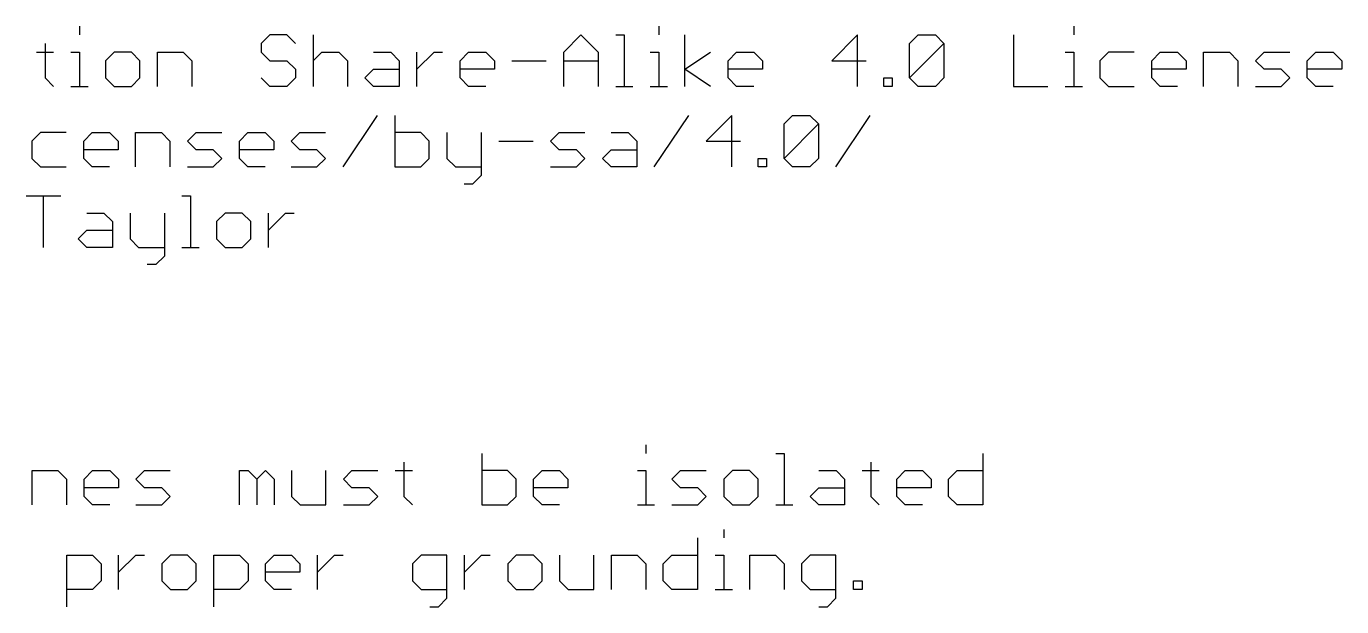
# Model space of a CAD drawing. Extents: x -47 to 60, y -34 to 22.
# Drawn here: x 18.53 to 60.04, y -34.12 to -15.81 of the extents above; entities that cross this region are included whole.
import ezdxf

# ---------------------------------------------------------------- set-up
doc = ezdxf.new("R2010")
doc.units = 0
doc.layers.add('51', color=253, linetype='CONTINUOUS')

msp = doc.modelspace()

# ---------------------------------------------------------------- linework, layer by layer
at = {"layer": '51'}
for p, q in [((20.2079, -15.8056), (20.2079, -16.0768)), ((26.2108, -16.0768), (25.9397, -16.348)), ((26.7531, -16.0768), (26.2108, -16.0768)), ((27.0243, -16.348), (26.7531, -16.0768)), ((27.5768, -16.0768), (27.5768, -17.7038)), ((35.4897, -16.6191), (36.0321, -16.0768)), ((36.0321, -16.0768), (36.5744, -16.6191)), ((37.1269, -16.0768), (37.3981, -16.0768)), ((37.3981, -16.0768), (37.3981, -17.7038)), ((38.4895, -15.8056), (38.4895, -16.0768)), ((39.3098, -17.7038), (39.3098, -16.0768)), ((44.7619, -16.0768), (43.9484, -16.8903)), ((44.7619, -17.7038), (44.7619, -16.0768)), ((46.4041, -16.348), (46.6753, -16.0768)), ((46.6753, -16.0768), (47.2176, -16.0768)), ((47.2176, -16.0768), (47.4888, -16.348)), ((49.6784, -16.0768), (49.6784, -17.7038)), ((51.5867, -15.8056), (51.5867, -16.0768)), ((19.1165, -16.348), (19.1165, -17.4326)), ((25.9397, -16.348), (25.9397, -16.6191)), ((46.4041, -17.4326), (46.4041, -16.348)), ((46.4041, -17.4326), (47.4888, -16.348)), ((47.4888, -16.348), (47.4888, -17.4326)), ((18.8453, -16.6191), (19.3876, -16.6191)), ((19.9367, -16.6191), (20.2079, -16.6191)), ((20.2079, -16.6191), (20.2079, -17.7038)), ((21.2993, -16.6191), (21.0282, -16.8903)), ((21.0282, -16.8903), (21.0282, -17.4326)), ((21.8417, -16.6191), (21.2993, -16.6191)), ((22.1128, -16.8903), (21.8417, -16.6191)), ((22.1128, -17.4326), (22.1128, -16.8903)), ((22.6653, -17.7038), (22.6653, -16.6191)), ((22.6653, -16.6191), (23.4788, -16.6191)), ((23.4788, -16.6191), (23.75, -16.8903)), ((23.75, -16.8903), (23.75, -17.7038)), ((25.9397, -16.6191), (26.2108, -16.8903)), ((26.2108, -16.8903), (26.7531, -16.8903)), ((26.7531, -16.8903), (27.0243, -17.1615)), ((27.5768, -16.8903), (27.848, -16.6191)), ((27.848, -16.6191), (28.3903, -16.6191)), ((28.3903, -16.6191), (28.6615, -16.8903)), ((28.6615, -16.8903), (28.6615, -17.7038)), ((29.4851, -16.6191), (30.0275, -16.6191)), ((30.0275, -16.6191), (30.2986, -16.8903)), ((30.2986, -16.8903), (30.2986, -17.7038)), ((30.8511, -17.7038), (30.8511, -16.6191)), ((30.8511, -17.1615), (31.3935, -16.6191)), ((31.3935, -16.6191), (31.6646, -16.6191)), ((32.2154, -16.8903), (32.4866, -16.6191)), ((32.2154, -17.4326), (32.2154, -16.8903)), ((32.4866, -16.6191), (33.0289, -16.6191)), ((33.0289, -16.6191), (33.3001, -16.8903)), ((33.3001, -16.8903), (33.3001, -17.1615)), ((33.8526, -16.8903), (34.9372, -16.8903)), ((35.4897, -17.7038), (35.4897, -16.6191)), ((35.4897, -16.8903), (36.5744, -16.8903)), ((36.5744, -16.6191), (36.5744, -17.7038)), ((38.2183, -16.6191), (38.4895, -16.6191)), ((38.4895, -16.6191), (38.4895, -17.7038)), ((39.3098, -17.1615), (40.1233, -16.6191)), ((40.6741, -16.8903), (40.9452, -16.6191)), ((40.6741, -17.4326), (40.6741, -16.8903)), ((40.9452, -16.6191), (41.4876, -16.6191)), ((41.4876, -16.6191), (41.7587, -16.8903)), ((41.7587, -16.8903), (41.7587, -17.1615)), ((43.9484, -16.8903), (45.033, -16.8903)), ((51.3156, -16.6191), (51.5867, -16.6191)), ((51.5867, -16.6191), (51.5867, -17.7038)), ((52.6782, -16.6191), (52.407, -16.8903)), ((52.407, -16.8903), (52.407, -17.4326)), ((53.4917, -16.6191), (52.6782, -16.6191)), ((54.0442, -16.8903), (54.3153, -16.6191)), ((54.0442, -17.4326), (54.0442, -16.8903)), ((54.3153, -16.6191), (54.8577, -16.6191)), ((54.8577, -16.6191), (55.1288, -16.8903)), ((55.1288, -16.8903), (55.1288, -17.1615)), ((55.6813, -17.7038), (55.6813, -16.6191)), ((55.6813, -16.6191), (56.4948, -16.6191)), ((56.4948, -16.6191), (56.766, -16.8903)), ((56.766, -16.8903), (56.766, -17.7038)), ((57.3185, -16.8903), (57.5896, -16.6191)), ((57.5896, -17.1615), (57.3185, -16.8903)), ((57.5896, -16.6191), (58.4031, -16.6191)), ((58.9556, -16.8903), (59.2268, -16.6191)), ((58.9556, -17.4326), (58.9556, -16.8903)), ((59.2268, -16.6191), (59.7691, -16.6191)), ((59.7691, -16.6191), (60.0403, -16.8903)), ((60.0403, -16.8903), (60.0403, -17.1615)), ((19.1165, -17.4326), (19.3876, -17.7038)), ((21.0282, -17.4326), (21.2993, -17.7038)), ((21.8417, -17.7038), (22.1128, -17.4326)), ((26.2108, -17.7038), (25.9397, -17.4326)), ((27.0243, -17.4326), (26.7531, -17.7038)), ((27.0243, -17.1615), (27.0243, -17.4326)), ((29.214, -17.4326), (29.4851, -17.1615)), ((29.4851, -17.7038), (29.214, -17.4326)), ((29.4851, -17.1615), (30.2986, -17.1615)), ((33.3001, -17.1615), (32.2154, -17.1615)), ((32.4866, -17.7038), (32.2154, -17.4326)), ((40.1233, -17.7038), (39.3098, -17.1615)), ((41.7587, -17.1615), (40.6741, -17.1615)), ((40.9452, -17.7038), (40.6741, -17.4326)), ((45.5855, -17.7038), (45.5855, -17.4326)), ((45.5855, -17.4326), (45.8567, -17.4326)), ((45.8567, -17.4326), (45.8567, -17.7038)), ((46.6753, -17.7038), (46.4041, -17.4326)), ((47.4888, -17.4326), (47.2176, -17.7038)), ((52.407, -17.4326), (52.6782, -17.7038)), ((55.1288, -17.1615), (54.0442, -17.1615)), ((54.3153, -17.7038), (54.0442, -17.4326)), ((58.132, -17.1615), (57.5896, -17.1615)), ((58.4031, -17.4326), (58.132, -17.1615)), ((58.132, -17.7038), (58.4031, -17.4326)), ((60.0403, -17.1615), (58.9556, -17.1615)), ((59.2268, -17.7038), (58.9556, -17.4326)), ((19.9367, -17.7038), (20.4791, -17.7038)), ((21.2993, -17.7038), (21.8417, -17.7038)), ((26.7531, -17.7038), (26.2108, -17.7038)), ((30.2986, -17.7038), (29.4851, -17.7038)), ((33.0289, -17.7038), (32.4866, -17.7038)), ((37.1269, -17.7038), (37.6692, -17.7038)), ((38.2183, -17.7038), (38.7607, -17.7038)), ((41.4876, -17.7038), (40.9452, -17.7038)), ((45.8567, -17.7038), (45.5855, -17.7038)), ((47.2176, -17.7038), (46.6753, -17.7038)), ((49.6784, -17.7038), (50.7631, -17.7038)), ((51.3156, -17.7038), (51.8579, -17.7038)), ((52.6782, -17.7038), (53.4917, -17.7038)), ((54.8577, -17.7038), (54.3153, -17.7038)), ((57.3185, -17.7038), (58.132, -17.7038)), ((59.7691, -17.7038), (59.2268, -17.7038)), ((28.5238, -20.2438), (29.6085, -18.6168)), ((30.1609, -18.6168), (30.1609, -20.2438)), ((38.3467, -20.2438), (39.4314, -18.6168)), ((40.7974, -18.6168), (39.9839, -19.4303)), ((40.7974, -20.2438), (40.7974, -18.6168)), ((42.4396, -18.888), (42.7108, -18.6168)), ((42.7108, -18.6168), (43.2531, -18.6168)), ((43.2531, -18.6168), (43.5243, -18.888)), ((44.0768, -20.2438), (45.1614, -18.6168)), ((42.4396, -19.9726), (42.4396, -18.888)), ((42.4396, -19.9726), (43.5243, -18.888)), ((43.5243, -18.888), (43.5243, -19.9726)), ((18.972, -19.1591), (18.7009, -19.4303)), ((18.7009, -19.4303), (18.7009, -19.9726)), ((19.7855, -19.1591), (18.972, -19.1591)), ((20.338, -19.4303), (20.6092, -19.1591)), ((20.338, -19.9726), (20.338, -19.4303)), ((20.6092, -19.1591), (21.1515, -19.1591)), ((21.1515, -19.1591), (21.4227, -19.4303)), ((21.4227, -19.4303), (21.4227, -19.7015)), ((21.9752, -20.2438), (21.9752, -19.1591)), ((21.9752, -19.1591), (22.7887, -19.1591)), ((22.7887, -19.1591), (23.0598, -19.4303)), ((23.0598, -19.4303), (23.0598, -20.2438)), ((23.6123, -19.4303), (23.8835, -19.1591)), ((23.8835, -19.7015), (23.6123, -19.4303)), ((23.8835, -19.1591), (24.697, -19.1591)), ((25.2495, -19.4303), (25.5206, -19.1591)), ((25.2495, -19.9726), (25.2495, -19.4303)), ((25.5206, -19.1591), (26.063, -19.1591)), ((26.063, -19.1591), (26.3341, -19.4303)), ((26.3341, -19.4303), (26.3341, -19.7015)), ((26.8866, -19.4303), (27.1578, -19.1591)), ((27.1578, -19.7015), (26.8866, -19.4303)), ((27.1578, -19.1591), (27.9713, -19.1591)), ((30.9744, -19.1591), (30.1609, -19.1591)), ((31.2456, -19.4303), (30.9744, -19.1591)), ((31.2456, -19.9726), (31.2456, -19.4303)), ((31.7981, -19.1591), (31.7981, -19.9726)), ((32.8828, -19.1591), (32.8828, -20.515)), ((33.4353, -19.4303), (34.5199, -19.4303)), ((35.0724, -19.4303), (35.3436, -19.1591)), ((35.3436, -19.7015), (35.0724, -19.4303)), ((35.3436, -19.1591), (36.1571, -19.1591)), ((36.9807, -19.1591), (37.5231, -19.1591)), ((37.5231, -19.1591), (37.7942, -19.4303)), ((37.7942, -19.4303), (37.7942, -20.2438)), ((39.9839, -19.4303), (41.0685, -19.4303)), ((21.4227, -19.7015), (20.338, -19.7015)), ((24.4258, -19.7015), (23.8835, -19.7015)), ((24.697, -19.9726), (24.4258, -19.7015)), ((26.3341, -19.7015), (25.2495, -19.7015)), ((27.7001, -19.7015), (27.1578, -19.7015)), ((27.9713, -19.9726), (27.7001, -19.7015)), ((35.8859, -19.7015), (35.3436, -19.7015)), ((36.1571, -19.9726), (35.8859, -19.7015)), ((36.7096, -19.9726), (36.9807, -19.7015)), ((36.9807, -19.7015), (37.7942, -19.7015)), ((18.7009, -19.9726), (18.972, -20.2438)), ((18.972, -20.2438), (19.7855, -20.2438)), ((20.6092, -20.2438), (20.338, -19.9726)), ((21.1515, -20.2438), (20.6092, -20.2438)), ((23.6123, -20.2438), (24.4258, -20.2438)), ((24.4258, -20.2438), (24.697, -19.9726)), ((25.5206, -20.2438), (25.2495, -19.9726)), ((26.063, -20.2438), (25.5206, -20.2438)), ((26.8866, -20.2438), (27.7001, -20.2438)), ((27.7001, -20.2438), (27.9713, -19.9726)), ((30.1609, -20.2438), (30.9744, -20.2438)), ((30.9744, -20.2438), (31.2456, -19.9726)), ((31.7981, -19.9726), (32.0693, -20.2438)), ((32.0693, -20.2438), (32.8828, -20.2438)), ((35.0724, -20.2438), (35.8859, -20.2438)), ((35.8859, -20.2438), (36.1571, -19.9726)), ((36.9807, -20.2438), (36.7096, -19.9726)), ((37.7942, -20.2438), (36.9807, -20.2438)), ((41.621, -20.2438), (41.621, -19.9726)), ((41.621, -19.9726), (41.8922, -19.9726)), ((41.8922, -20.2438), (41.621, -20.2438)), ((41.8922, -19.9726), (41.8922, -20.2438)), ((42.7108, -20.2438), (42.4396, -19.9726)), ((43.2531, -20.2438), (42.7108, -20.2438)), ((43.5243, -19.9726), (43.2531, -20.2438)), ((32.8828, -20.515), (32.6116, -20.7861)), ((18.5263, -21.1568), (19.611, -21.1568)), ((19.0686, -22.7838), (19.0686, -21.1568)), ((23.4378, -21.1568), (23.7089, -21.1568)), ((23.7089, -21.1568), (23.7089, -22.7838)), ((32.6116, -20.7861), (32.3404, -20.7861)), ((20.4346, -21.6991), (20.977, -21.6991)), ((20.977, -21.6991), (21.2481, -21.9703)), ((21.2481, -21.9703), (21.2481, -22.7838)), ((21.8006, -21.6991), (21.8006, -22.5126)), ((22.8853, -21.6991), (22.8853, -23.055)), ((24.8004, -21.6991), (24.5292, -21.9703)), ((24.5292, -21.9703), (24.5292, -22.5126)), ((25.3427, -21.6991), (24.8004, -21.6991)), ((25.6139, -21.9703), (25.3427, -21.6991)), ((25.6139, -22.5126), (25.6139, -21.9703)), ((26.1664, -22.7838), (26.1664, -21.6991)), ((26.1664, -22.2415), (26.7087, -21.6991)), ((26.7087, -21.6991), (26.9799, -21.6991)), ((20.1635, -22.5126), (20.4346, -22.2415)), ((20.4346, -22.2415), (21.2481, -22.2415)), ((20.4346, -22.7838), (20.1635, -22.5126)), ((21.2481, -22.7838), (20.4346, -22.7838)), ((21.8006, -22.5126), (22.0718, -22.7838)), ((22.0718, -22.7838), (22.8853, -22.7838)), ((23.4378, -22.7838), (23.9801, -22.7838)), ((24.5292, -22.5126), (24.8004, -22.7838)), ((24.8004, -22.7838), (25.3427, -22.7838)), ((25.3427, -22.7838), (25.6139, -22.5126)), ((22.8853, -23.055), (22.6141, -23.3261)), ((22.6141, -23.3261), (22.343, -23.3261)), ((38.0822, -29.0136), (38.0822, -29.2848)), ((32.8996, -29.2848), (32.8996, -30.9118)), ((42.1768, -29.2848), (42.448, -29.2848)), ((42.448, -29.2848), (42.448, -30.9118)), ((48.7186, -29.2848), (48.7186, -30.9118)), ((18.7109, -30.9118), (18.7109, -29.8271)), ((18.7109, -29.8271), (19.5244, -29.8271)), ((19.5244, -29.8271), (19.7955, -30.0983)), ((20.348, -30.0983), (20.6192, -29.8271)), ((20.6192, -29.8271), (21.1615, -29.8271)), ((21.1615, -29.8271), (21.4327, -30.0983)), ((21.9852, -30.0983), (22.2564, -29.8271)), ((22.2564, -29.8271), (23.0699, -29.8271)), ((25.2595, -30.9118), (25.2595, -29.8271)), ((25.2595, -29.8271), (25.5307, -29.8271)), ((25.5307, -29.8271), (25.8018, -30.0983)), ((25.8018, -30.0983), (26.073, -29.8271)), ((26.073, -29.8271), (26.3442, -30.0983)), ((26.8967, -29.8271), (26.8967, -30.6406)), ((27.9813, -30.9118), (27.9813, -29.8271)), ((28.5338, -30.0983), (28.805, -29.8271)), ((28.805, -29.8271), (29.6185, -29.8271)), ((30.171, -29.8271), (30.7133, -29.8271)), ((30.4421, -29.556), (30.4421, -30.6406)), ((33.7131, -29.8271), (32.8996, -29.8271)), ((33.9842, -30.0983), (33.7131, -29.8271)), ((34.5367, -30.0983), (34.8079, -29.8271)), ((34.8079, -29.8271), (35.3502, -29.8271)), ((35.3502, -29.8271), (35.6214, -30.0983)), ((37.811, -29.8271), (38.0822, -29.8271)), ((38.0822, -29.8271), (38.0822, -30.9118)), ((38.9025, -30.0983), (39.1736, -29.8271)), ((39.1736, -29.8271), (39.9871, -29.8271)), ((40.8108, -29.8271), (40.5396, -30.0983)), ((41.3531, -29.8271), (40.8108, -29.8271)), ((41.6243, -30.0983), (41.3531, -29.8271)), ((43.5394, -29.8271), (44.0817, -29.8271)), ((44.0817, -29.8271), (44.3529, -30.0983)), ((44.9054, -29.8271), (45.4477, -29.8271)), ((45.1765, -29.556), (45.1765, -30.6406)), ((45.9968, -30.0983), (46.268, -29.8271)), ((46.268, -29.8271), (46.8103, -29.8271)), ((46.8103, -29.8271), (47.0815, -30.0983)), ((47.634, -30.0983), (47.9051, -29.8271)), ((47.9051, -29.8271), (48.7186, -29.8271)), ((19.7955, -30.0983), (19.7955, -30.9118)), ((20.348, -30.6406), (20.348, -30.0983)), ((21.4327, -30.0983), (21.4327, -30.3695)), ((22.2564, -30.3695), (21.9852, -30.0983)), ((25.8018, -30.0983), (25.8018, -30.9118)), ((26.3442, -30.0983), (26.3442, -30.9118)), ((28.805, -30.3695), (28.5338, -30.0983)), ((33.9842, -30.6406), (33.9842, -30.0983)), ((34.5367, -30.6406), (34.5367, -30.0983)), ((35.6214, -30.0983), (35.6214, -30.3695)), ((39.1736, -30.3695), (38.9025, -30.0983)), ((40.5396, -30.0983), (40.5396, -30.6406)), ((41.6243, -30.6406), (41.6243, -30.0983)), ((44.3529, -30.0983), (44.3529, -30.9118)), ((45.9968, -30.6406), (45.9968, -30.0983)), ((47.0815, -30.0983), (47.0815, -30.3695)), ((47.634, -30.6406), (47.634, -30.0983)), ((21.4327, -30.3695), (20.348, -30.3695)), ((20.6192, -30.9118), (20.348, -30.6406)), ((22.7987, -30.3695), (22.2564, -30.3695)), ((23.0699, -30.6406), (22.7987, -30.3695)), ((22.7987, -30.9118), (23.0699, -30.6406)), ((26.8967, -30.6406), (27.1678, -30.9118)), ((29.3473, -30.3695), (28.805, -30.3695)), ((29.6185, -30.6406), (29.3473, -30.3695)), ((29.3473, -30.9118), (29.6185, -30.6406)), ((30.4421, -30.6406), (30.7133, -30.9118)), ((33.7131, -30.9118), (33.9842, -30.6406)), ((35.6214, -30.3695), (34.5367, -30.3695)), ((34.8079, -30.9118), (34.5367, -30.6406)), ((39.716, -30.3695), (39.1736, -30.3695)), ((39.9871, -30.6406), (39.716, -30.3695)), ((39.716, -30.9118), (39.9871, -30.6406)), ((40.5396, -30.6406), (40.8108, -30.9118)), ((41.3531, -30.9118), (41.6243, -30.6406)), ((43.2682, -30.6406), (43.5394, -30.3695)), ((43.5394, -30.9118), (43.2682, -30.6406)), ((43.5394, -30.3695), (44.3529, -30.3695)), ((45.1765, -30.6406), (45.4477, -30.9118)), ((47.0815, -30.3695), (45.9968, -30.3695)), ((46.268, -30.9118), (45.9968, -30.6406)), ((47.9051, -30.9118), (47.634, -30.6406)), ((21.1615, -30.9118), (20.6192, -30.9118)), ((21.9852, -30.9118), (22.7987, -30.9118)), ((27.1678, -30.9118), (27.9813, -30.9118)), ((28.5338, -30.9118), (29.3473, -30.9118)), ((32.8996, -30.9118), (33.7131, -30.9118)), ((35.3502, -30.9118), (34.8079, -30.9118)), ((37.811, -30.9118), (38.3534, -30.9118)), ((38.9025, -30.9118), (39.716, -30.9118)), ((40.8108, -30.9118), (41.3531, -30.9118)), ((42.1768, -30.9118), (42.7191, -30.9118)), ((44.3529, -30.9118), (43.5394, -30.9118)), ((46.8103, -30.9118), (46.268, -30.9118)), ((48.7186, -30.9118), (47.9051, -30.9118)), ((39.7143, -31.9518), (39.7143, -33.5788)), ((40.5379, -31.6806), (40.5379, -31.9518)), ((19.8023, -34.1211), (19.8023, -32.4941)), ((19.8023, -32.4941), (20.6158, -32.4941)), ((20.6158, -32.4941), (20.887, -32.7653)), ((20.887, -32.7653), (20.887, -33.3076)), ((21.4395, -33.5788), (21.4395, -32.4941)), ((21.4395, -33.0365), (21.9818, -32.4941)), ((21.9818, -32.4941), (22.253, -32.4941)), ((23.0749, -32.4941), (22.8038, -32.7653)), ((22.8038, -32.7653), (22.8038, -33.3076)), ((23.6173, -32.4941), (23.0749, -32.4941)), ((23.8884, -32.7653), (23.6173, -32.4941)), ((23.8884, -33.3076), (23.8884, -32.7653)), ((24.4409, -34.1211), (24.4409, -32.4941)), ((24.4409, -32.4941), (25.2544, -32.4941)), ((25.2544, -32.4941), (25.5256, -32.7653)), ((25.5256, -32.7653), (25.5256, -33.3076)), ((26.0781, -32.7653), (26.3493, -32.4941)), ((26.0781, -33.3076), (26.0781, -32.7653)), ((26.3493, -32.4941), (26.8916, -32.4941)), ((26.8916, -32.4941), (27.1628, -32.7653)), ((27.1628, -32.7653), (27.1628, -33.0365)), ((27.7152, -33.5788), (27.7152, -32.4941)), ((27.7152, -33.0365), (28.2576, -32.4941)), ((28.2576, -32.4941), (28.5287, -32.4941)), ((30.9879, -32.4941), (30.7167, -32.7653)), ((30.7167, -32.7653), (30.7167, -33.3076)), ((31.8014, -32.4941), (30.9879, -32.4941)), ((31.8014, -33.85), (31.8014, -32.4941)), ((32.3539, -33.5788), (32.3539, -32.4941)), ((32.3539, -33.0365), (32.8962, -32.4941)), ((32.8962, -32.4941), (33.1673, -32.4941)), ((33.9893, -32.4941), (33.7182, -32.7653)), ((33.7182, -32.7653), (33.7182, -33.3076)), ((34.5316, -32.4941), (33.9893, -32.4941)), ((34.8028, -32.7653), (34.5316, -32.4941)), ((34.8028, -33.3076), (34.8028, -32.7653)), ((35.3553, -32.4941), (35.3553, -33.3076)), ((36.44, -33.5788), (36.44, -32.4941)), ((36.9925, -33.5788), (36.9925, -32.4941)), ((36.9925, -32.4941), (37.806, -32.4941)), ((37.806, -32.4941), (38.0771, -32.7653)), ((38.0771, -32.7653), (38.0771, -33.5788)), ((38.6296, -32.7653), (38.9008, -32.4941)), ((38.6296, -33.3076), (38.6296, -32.7653)), ((38.9008, -32.4941), (39.7143, -32.4941)), ((40.2668, -32.4941), (40.5379, -32.4941)), ((40.5379, -32.4941), (40.5379, -33.5788)), ((41.3582, -33.5788), (41.3582, -32.4941)), ((41.3582, -32.4941), (42.1717, -32.4941)), ((42.1717, -32.4941), (42.4429, -32.7653)), ((42.4429, -32.7653), (42.4429, -33.5788)), ((43.2665, -32.4941), (42.9954, -32.7653)), ((42.9954, -32.7653), (42.9954, -33.3076)), ((44.08, -32.4941), (43.2665, -32.4941)), ((44.08, -33.85), (44.08, -32.4941)), ((27.1628, -33.0365), (26.0781, -33.0365)), ((20.6158, -33.5788), (19.8023, -33.5788)), ((20.887, -33.3076), (20.6158, -33.5788)), ((22.8038, -33.3076), (23.0749, -33.5788)), ((23.0749, -33.5788), (23.6173, -33.5788)), ((23.6173, -33.5788), (23.8884, -33.3076)), ((25.2544, -33.5788), (24.4409, -33.5788)), ((25.5256, -33.3076), (25.2544, -33.5788)), ((26.3493, -33.5788), (26.0781, -33.3076)), ((26.8916, -33.5788), (26.3493, -33.5788)), ((30.7167, -33.3076), (30.9879, -33.5788)), ((30.9879, -33.5788), (31.8014, -33.5788)), ((33.7182, -33.3076), (33.9893, -33.5788)), ((33.9893, -33.5788), (34.5316, -33.5788)), ((34.5316, -33.5788), (34.8028, -33.3076)), ((35.3553, -33.3076), (35.6265, -33.5788)), ((35.6265, -33.5788), (36.44, -33.5788)), ((38.9008, -33.5788), (38.6296, -33.3076)), ((39.7143, -33.5788), (38.9008, -33.5788)), ((40.2668, -33.5788), (40.8091, -33.5788)), ((42.9954, -33.3076), (43.2665, -33.5788)), ((43.2665, -33.5788), (44.08, -33.5788)), ((44.6325, -33.5788), (44.6325, -33.3076)), ((44.6325, -33.3076), (44.9037, -33.3076)), ((44.9037, -33.5788), (44.6325, -33.5788)), ((44.9037, -33.3076), (44.9037, -33.5788)), ((31.5302, -34.1211), (31.8014, -33.85)), ((43.8089, -34.1211), (44.08, -33.85)), ((31.259, -34.1211), (31.5302, -34.1211)), ((43.5377, -34.1211), (43.8089, -34.1211))]:
    msp.add_line(p, q, dxfattribs=at)

doc.saveas('drawing.dxf')
